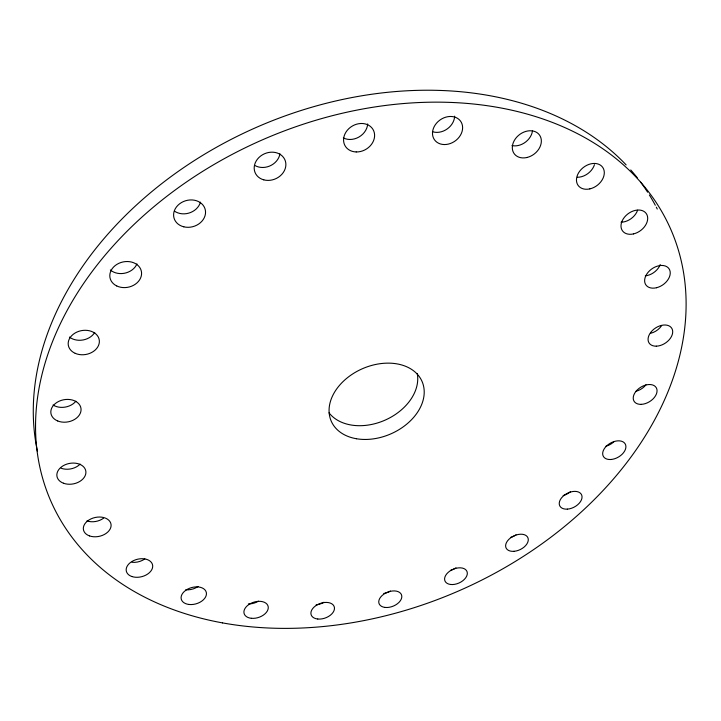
<?xml version="1.0" encoding="UTF-8"?>
<svg xmlns="http://www.w3.org/2000/svg" width="721" height="721" viewBox="0 0 721 721"><rect width="100%" height="100%" fill="white"/><g stroke="black" fill="none" stroke-linecap="round" stroke-linejoin="round"><path stroke-width="1.08" d="M454.654 116.153A15.826 12.879 -35.6 0 1 432.951 131.835M279.946 153.789A16.006 13.618 -23.4 0 1 254.964 165.533M367.674 123.931A15.97 13.42 -30.9 0 1 358.959 137.026A15.97 13.42 -30.9 0 1 343.34 137.909M532.468 131.024A15.52 12.131 -37.6 0 1 512 145.579M594.474 164.667A15.078 11.293 -37.8 0 1 577.395 177.258M637.607 210.217A14.537 10.454 -36.9 0 1 621.042 222.203M390.458 591.004A11.924 7.543 -21.7 0 1 383.761 593.446M323.927 602.251A12.113 7.715 -19.7 0 1 316.113 604.865M258.433 601.179A12.419 8.012 -17.7 0 1 248.366 603.901M198.086 586.47A12.834 8.427 -15.7 0 1 185.757 589.769M144.831 558.91A13.338 8.976 -13.8 0 1 131.997 562.281M103.554 518.201A13.906 9.634 -12.1 0 1 86.944 520.904M80.148 464.099A14.492 10.4 -10.6 0 1 61.105 468.235M75.894 401.2A15.042 11.23 -9.7 0 1 53.048 405.004M94.712 332.453A15.502 12.077 -9.7 0 1 69.459 337.058M136.945 263.895A15.808 12.834 -11.5 0 1 110.358 269.978M200.438 202.159A15.961 13.393 -16.1 0 1 174.383 211.064M660.247 264.517A13.951 9.688 -35.4 0 1 645.304 275.846M661.626 325.649A13.375 9.012 -33.7 0 1 650.739 333.282M417.234 373.46A48.992 35.491 -23.7 0 1 385.311 420.037A48.992 35.491 -23.7 0 1 329.028 412.827M37.42 451.256A334.49 245.482 -23.7 0 1 240.246 134.836A334.49 245.482 -23.7 0 1 626.143 164.911M630.749 169.958A334.49 245.482 -23.7 0 1 637.265 177.754M640.672 182.188A334.49 245.482 -23.7 0 1 647.611 192.192M649.369 194.967A334.49 245.482 -23.7 0 1 655.308 205.269M656.308 207.161A334.49 245.482 -23.7 0 1 657.273 209.054M516.011 534.892A11.933 7.543 -25.8 0 1 510.432 537.469M455.951 567.824A11.869 7.48 -23.8 0 1 450.409 570.383M570.464 491.677A12.131 7.733 -27.8 0 1 563.182 495.552M645.962 384.798A12.87 8.463 -31.8 0 1 636.066 391.251M614.202 441.486A12.446 8.03 -29.8 0 1 605.964 446.173M589.814 188.893A15.267 11.329 -37.5 0 0 602.72 167.371A15.267 11.329 -37.5 0 0 578.602 172.797A15.267 11.329 -37.5 0 0 589.814 188.893M526.718 157.548A15.727 12.176 -37.3 0 0 539.47 134.98A15.727 12.176 -37.3 0 0 514.316 140.478A15.727 12.176 -37.3 0 0 526.718 157.548M633.498 233.91A14.708 10.482 -36.6 0 0 646.304 213.605A14.708 10.482 -36.6 0 0 623.214 218.959A14.708 10.482 -36.6 0 0 633.498 233.91M444.109 144.551A16.033 12.942 -35.3 0 0 461.981 123.85A16.033 12.942 -35.3 0 0 436.565 123.129A16.033 12.942 -35.3 0 0 444.109 144.551M641.275 404.355A13.005 8.463 -31.7 0 0 656.84 389.079A13.005 8.463 -31.7 0 0 637.292 389.899A13.005 8.463 -31.7 0 0 641.275 404.355M567.355 509.134A12.257 7.724 -27.8 0 0 581.748 495.183A12.257 7.724 -27.8 0 0 562.795 496.49A12.257 7.724 -27.8 0 0 567.355 509.134M610.705 459.511A12.572 8.03 -29.7 0 0 625.657 444.974A12.572 8.03 -29.7 0 0 606.505 446.047A12.572 8.03 -29.7 0 0 610.705 459.511M656.299 346.17A13.528 9.022 -33.5 0 0 672.495 330.02A13.528 9.022 -33.5 0 0 652.352 330.542A13.528 9.022 -33.5 0 0 656.299 346.17M656.48 287.742A14.114 9.697 -35.2 0 0 668.98 268.681A14.114 9.697 -35.2 0 0 646.845 273.98A14.114 9.697 -35.2 0 0 656.48 287.742M263.769 179.844A16.223 13.69 -23.4 0 0 285.777 162.919A16.223 13.69 -23.4 0 0 260.56 156.096A16.223 13.69 -23.4 0 0 263.769 179.844M356.201 151.951A16.186 13.492 -30.7 0 0 373.748 130.952A16.186 13.492 -30.7 0 0 347.324 130.249A16.186 13.492 -30.7 0 0 356.201 151.951M222.546 622.899A338.446 245.969 -23.7 0 0 684.95 282.722A338.446 245.969 -23.7 0 0 174.969 190.173A338.446 245.969 -23.7 0 0 222.546 622.899M356.489 438.747A49.56 35.545 -23.7 0 0 424.038 388.907A49.56 35.545 -23.7 0 0 349.388 376.227A49.56 35.545 -23.7 0 0 356.489 438.747M75.191 353.326A15.7 12.122 -10.1 0 0 99.345 342.16A15.7 12.122 -10.1 0 0 76.787 332.12A15.7 12.122 -10.1 0 0 75.191 353.326M116.703 285.931A16.015 12.897 -11.9 0 0 141.541 274.44A16.015 12.897 -11.9 0 0 118.839 263.336A16.015 12.897 -11.9 0 0 116.703 285.931M183.801 226.818A16.177 13.465 -16.3 0 0 205.359 210.181A16.177 13.465 -16.3 0 0 179.547 203.854A16.177 13.465 -16.3 0 0 183.801 226.818M57.716 420.974A15.231 11.266 -10 0 0 81.049 410.213A15.231 11.266 -10 0 0 59.05 401.246A15.231 11.266 -10 0 0 57.716 420.974M89.503 535.91A14.069 9.652 -12.3 0 0 111.079 525.979A14.069 9.652 -12.3 0 0 91.044 518.859A14.069 9.652 -12.3 0 0 89.503 535.91M63.448 483.214A14.672 10.418 -10.9 0 0 85.898 472.868A14.672 10.418 -10.9 0 0 64.791 464.91A14.672 10.418 -10.9 0 0 63.448 483.214M131.88 576.53A13.492 8.976 -14 0 0 152.663 566.976A13.492 8.976 -14 0 0 133.782 560.514A13.492 8.976 -14 0 0 131.88 576.53M189.181 604.486A12.969 8.427 -15.9 0 0 206.305 592.41A12.969 8.427 -15.9 0 0 185.811 590.274A12.969 8.427 -15.9 0 0 189.181 604.486M251.359 618.294A12.545 8.003 -17.8 0 0 268.185 606.595A12.545 8.003 -17.8 0 0 248.718 604.631A12.545 8.003 -17.8 0 0 251.359 618.294M317.763 619.024A12.239 7.706 -19.8 0 0 334.436 607.578A12.239 7.706 -19.8 0 0 315.843 605.658A12.239 7.706 -19.8 0 0 317.763 619.024M385.14 607.433A12.05 7.525 -21.8 0 0 401.795 596.096A12.05 7.525 -21.8 0 0 383.914 594.113A12.05 7.525 -21.8 0 0 385.14 607.433M450.553 584.47A11.987 7.471 -23.8 0 0 467.325 573.114A11.987 7.471 -23.8 0 0 449.976 570.987A11.987 7.471 -23.8 0 0 450.553 584.47M514.001 551.313A12.059 7.534 -25.8 0 0 527.916 537.767A12.059 7.534 -25.8 0 0 508.954 539.263A12.059 7.534 -25.8 0 0 514.001 551.313"/></g></svg>
